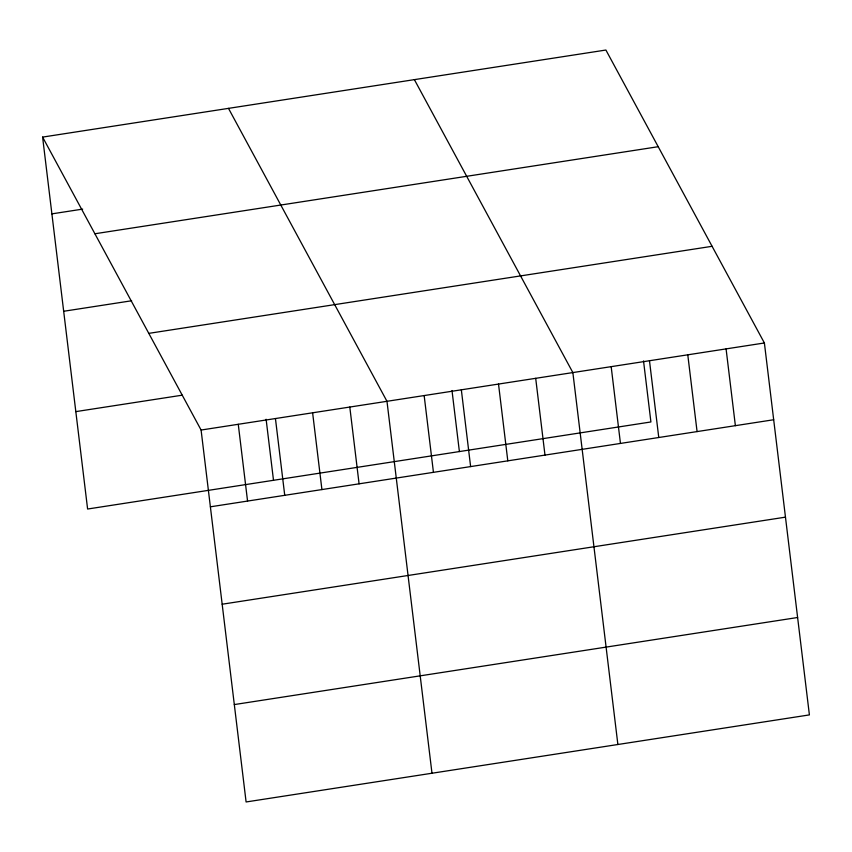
<?xml version="1.0" encoding="UTF-8"?>
<svg xmlns="http://www.w3.org/2000/svg" width="852" height="852" viewBox="0 0 852 852"><rect width="100%" height="100%" fill="white"/><g stroke="black" fill="none" stroke-linecap="round" stroke-linejoin="round"><path stroke-width="1.28" d="M42.6 137.097L605.9 50.034L764.393 342.973L809.4 714.903L246.1 801.966L201.093 430.036L42.6 137.097L87.607 509.027L650.907 421.964L643.526 360.918M51.887 213.863L82.655 209.113M94.902 233.767L658.202 146.704M63.676 311.268L131.623 300.767M148.791 333.366L712.091 246.303M75.817 411.623L182.232 395.179M201.093 430.036L764.393 342.973M210.38 506.812L773.68 419.748M222.17 604.217L785.469 517.153M234.311 704.572L797.61 617.508M414.381 79.63L572.863 372.58L617.881 744.51M228.485 108.364L386.978 401.303L431.985 773.243M726.085 348.894L735.382 425.67M687.777 354.815L697.074 431.591M649.48 360.737L658.766 437.513M611.172 366.658L620.458 443.434M535.695 378.32L544.982 455.096M498.516 384.071L507.803 460.847M461.337 389.811L470.623 466.587M451.997 390.525L459.388 451.56M424.158 395.562L433.444 472.338M349.799 407.054L359.086 483.829M312.62 412.805L321.918 489.57M275.441 418.545L284.738 495.321M266.112 419.259L273.503 480.294M238.262 424.296L247.559 501.061"/></g></svg>
